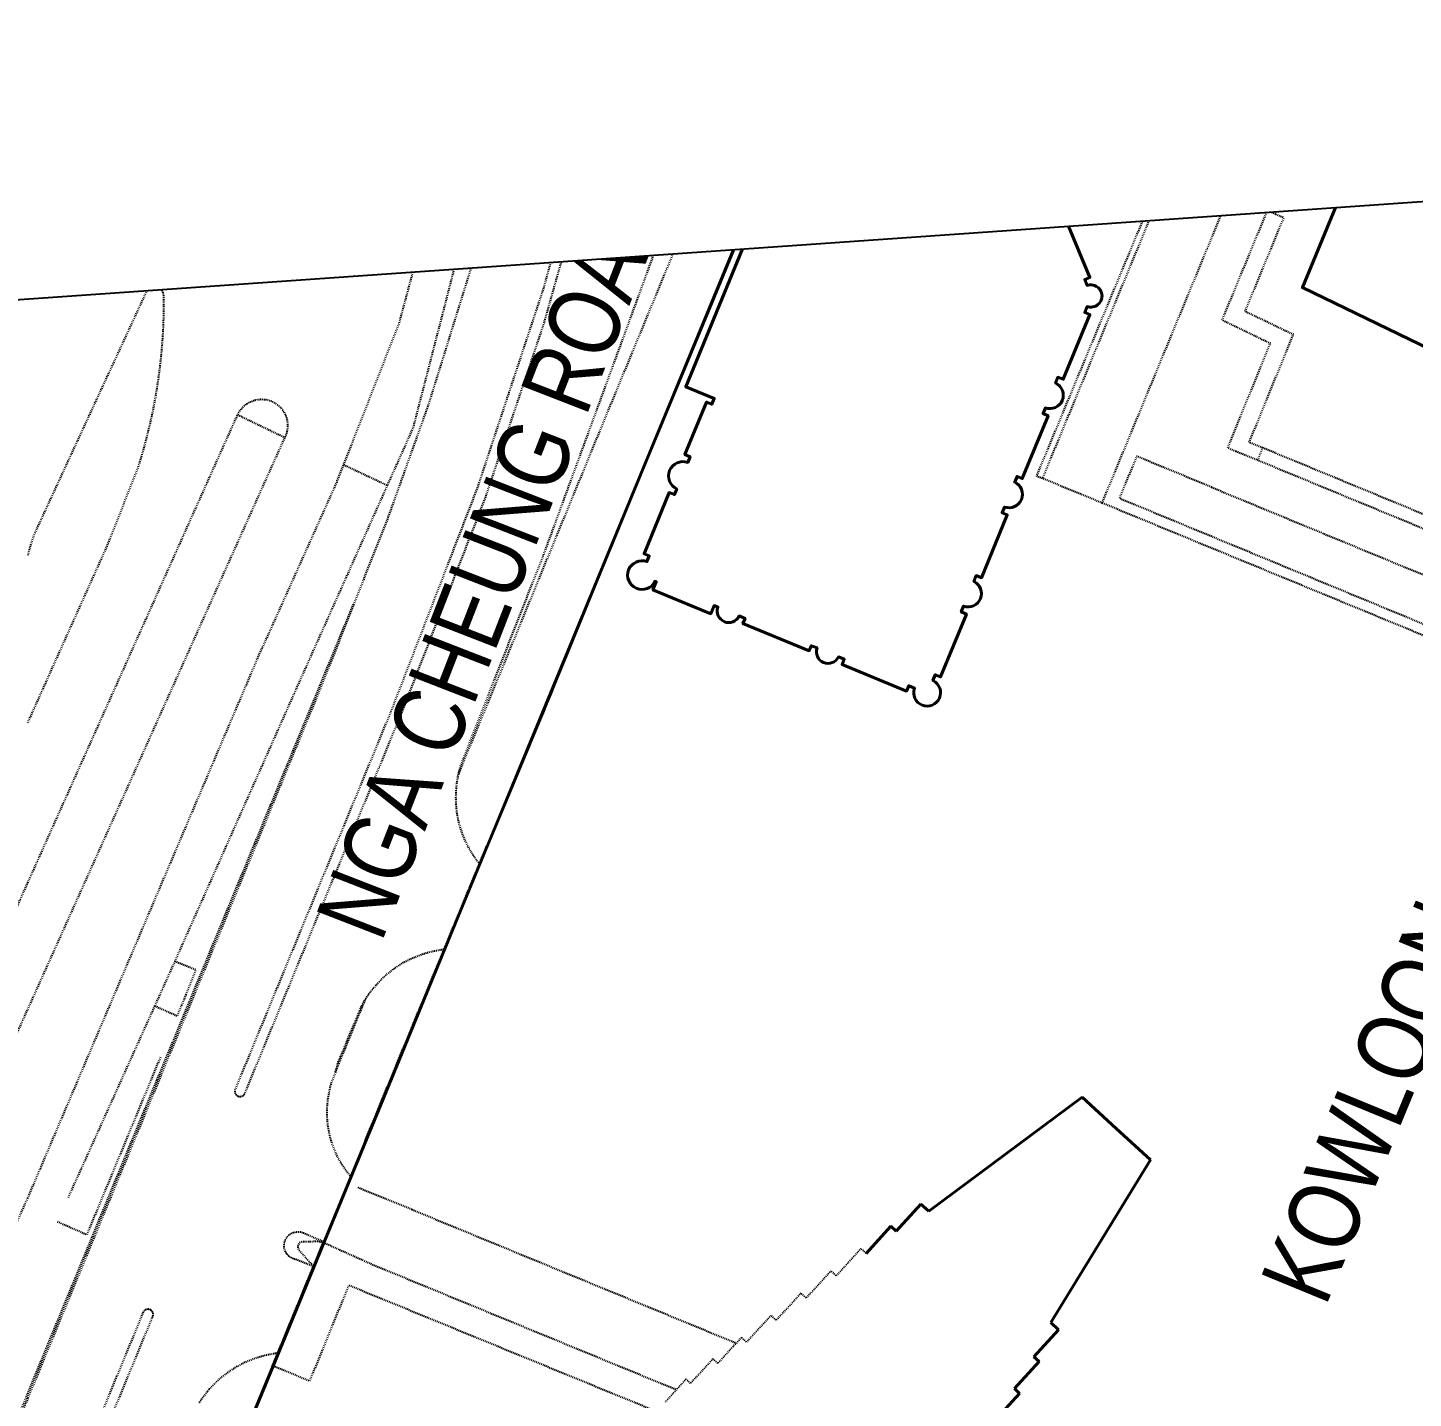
# Model space of a CAD drawing. Header units: millimetres. Extents: x 50357 to 985146, y 723188 to 1803594.
# Drawn here: x 834500 to 834655, y 818315.6 to 818468.9 of the extents above; entities that cross this region are included whole.
import ezdxf
from ezdxf.xclip import XClip

# ---------------------------------------------------------------- set-up
doc = ezdxf.new("R2010")
doc.units = ezdxf.units.MM
doc.header["$LTSCALE"] = 3
doc.header["$MEASUREMENT"] = 0
doc.linetypes.add('x-baseplan$0$DGN Style 2', pattern=[1.94727e-06, 0, -1.94727e-06])
doc.layers.get('Defpoints').update_dxf_attribs({"color": 32})
doc.layers.add('00_Xref', color=7, linetype='Continuous')
doc.layers.add('x-baseplan$0$AR-SITE-TXT_AR_BS_', color=1, linetype='Continuous')
doc.layers.add('x-baseplan$0$AR-ROAD_AR_BS_MI_', color=7, linetype='Continuous', true_color=0x6d6d6d)
doc.styles.add('x-baseplan$0$Style-Arial', font='arial.ttf')

# ---------------------------------------------------------------- blocks, each defined once
blk = doc.blocks.new('x-baseplan')
at = {"layer": 'x-baseplan$0$AR-ROAD_AR_BS_MI_', "linetype": 'x-baseplan$0$DGN Style 2'}
for p, q in [((834483.05, 818335.46), (834500.01, 818373.28)), ((834500.01, 818359.2), (834488.23, 818333.01)), ((834593.19, 818332.36), (834590.42, 818329.33)), ((834593.19, 818332.36), (834590.42, 818329.33)), ((834593.78, 818331.83), (834593.19, 818332.36)), ((834593.78, 818331.83), (834593.19, 818332.36)), ((834589.83, 818329.87), (834587.06, 818326.84)), ((834589.83, 818329.87), (834587.06, 818326.84)), ((834590.42, 818329.33), (834589.83, 818329.87)), ((834590.42, 818329.33), (834589.83, 818329.87)), ((834586.47, 818327.38), (834583.71, 818324.35)), ((834586.47, 818327.38), (834583.71, 818324.35)), ((834587.06, 818326.84), (834586.47, 818327.38)), ((834587.06, 818326.84), (834586.47, 818327.38)), ((834583.12, 818324.89), (834580.39, 818321.9)), ((834583.12, 818324.89), (834580.39, 818321.9)), ((834583.71, 818324.35), (834583.12, 818324.89)), ((834583.71, 818324.35), (834583.12, 818324.89)), ((834579.82, 818322.43), (834577.17, 818319.53)), ((834579.82, 818322.43), (834577.17, 818319.53)), ((834580.39, 818321.9), (834579.82, 818322.43)), ((834580.39, 818321.9), (834579.82, 818322.43)), ((834576.63, 818320.03), (834574.12, 818317.29)), ((834576.63, 818320.03), (834574.12, 818317.29)), ((834577.17, 818319.53), (834576.63, 818320.03)), ((834577.17, 818319.53), (834576.63, 818320.03)), ((834573.61, 818317.75), (834571.29, 818315.2)), ((834573.61, 818317.75), (834571.29, 818315.2)), ((834574.12, 818317.29), (834573.61, 818317.75)), ((834574.12, 818317.29), (834573.61, 818317.75))]:
    blk.add_line(p, q, dxfattribs=at)
at = {"layer": 'x-baseplan$0$AR-ROAD_AR_BS_MI_', "lineweight": 40}
for p, q in [((834617.91, 818349.29), (834600.76, 818336.56)), ((834621.73, 818345.8), (834617.91, 818349.29)), ((834621.73, 818345.8), (834625.55, 818342.31)), ((834625.55, 818342.31), (834614.42, 818324.08)), ((834599.9, 818337.35), (834597.13, 818334.32)), ((834600.76, 818336.56), (834599.9, 818337.35)), ((834596.54, 818334.86), (834593.78, 818331.83)), ((834597.13, 818334.32), (834596.54, 818334.86)), ((834615.29, 818323.29), (834612.52, 818320.26)), ((834614.42, 818324.08), (834615.29, 818323.29)), ((834612.52, 818320.26), (834613.11, 818319.73)), ((834613.11, 818319.73), (834610.34, 818316.7)), ((834610.93, 818316.16), (834608.16, 818313.13)), ((834610.34, 818316.7), (834610.93, 818316.16))]:
    blk.add_line(p, q, dxfattribs=at)
at = {"layer": 'x-baseplan$0$AR-ROAD_AR_BS_MI_', "linetype": 'ByBlock', "lineweight": -2}
for p, q in [((834617.91, 818349.29), (834600.76, 818336.56)), ((834625.55, 818342.31), (834617.91, 818349.29)), ((834625.55, 818342.31), (834614.42, 818324.08)), ((834599.9, 818337.35), (834597.13, 818334.32)), ((834600.76, 818336.56), (834599.9, 818337.35)), ((834596.54, 818334.86), (834593.78, 818331.83)), ((834597.13, 818334.32), (834596.54, 818334.86)), ((834615.29, 818323.29), (834612.52, 818320.26)), ((834614.42, 818324.08), (834615.29, 818323.29)), ((834612.52, 818320.26), (834613.11, 818319.73)), ((834613.11, 818319.73), (834610.34, 818316.7)), ((834610.93, 818316.16), (834608.16, 818313.13)), ((834610.34, 818316.7), (834610.93, 818316.16))]:
    blk.add_line(p, q, dxfattribs=at)
at = {"layer": 'x-baseplan$0$AR-ROAD_AR_BS_MI_', "flags": 128}
blk.add_lwpolyline([(834893.71, 818612.71), (834867.74, 818621.9, 0.032201), (834862.79, 818623.31), (834792.59, 818638.37, -0.026433), (834750.03, 818649.89), (834706.27, 818664.26, 0.136056), (834687.06, 818665.15, 0.221469), (834667.71, 818650.13), (834658.53, 818632.29), (834658.53, 818632.29, -0.00001), (834658.53, 818632.29), (834658.53, 818632.29), (834654.66, 818624.77, 0.021002), (834642.54, 818598.55), (834506.84, 818269.48)], format="xyb", dxfattribs=at)
at = {"layer": 'x-baseplan$0$AR-ROAD_AR_BS_MI_', "linetype": 'x-baseplan$0$DGN Style 2', "flags": 128}
for points in [[(834652.48, 818512.84), (834613.47, 818418.51)], [(834620.16, 818415.75), (834659.14, 818510.09)], [(834556.79, 818492.78), (834551.25, 818472.19), (834541.52, 818435.88), (834534.52, 818418.03), (834526.22, 818399.56)], [(834516.47, 818364.48), (834530.51, 818396), (834543.13, 818424.19), (834552.38, 818459.99), (834553.18, 818459.78), (834553.69, 818461.7), (834553.2, 818461.82), (834560.98, 818491.05)], [(834561.39, 818488.63), (834557.75, 818471.62), (834552.41, 818451.15), (834544.78, 818426.69), (834540.28, 818414.12), (834536.43, 818404.39)], [(834559.39, 818441.67), (834565.48, 818463.23), (834570.5, 818484.98)], [(834568.34, 818481.79), (834564.99, 818466.4), (834557.68, 818439.79), (834553.82, 818428.15)], [(834583.3, 818479.84), (834576.17, 818460.45), (834566.68, 818434.52), (834557.62, 818409.83), (834548.85, 818387.56), (834548.77, 818387.37), (834548.69, 818387.18), (834548.62, 818386.99), (834548.55, 818386.8), (834548.48, 818386.61), (834548.41, 818386.41), (834548.35, 818386.22), (834548.3, 818386.02), (834548.24, 818385.83), (834548.19, 818385.63), (834548.15, 818385.43)], [(834588.74, 818468.08), (834588.6, 818468.09), (834588.44, 818468.09), (834588.28, 818468.1), (834588.13, 818468.1), (834587.97, 818468.09), (834587.81, 818468.09), (834587.66, 818468.08), (834587.5, 818468.07), (834587.35, 818468.05), (834587.19, 818468.04), (834587.04, 818468.02), (834586.88, 818467.99), (834586.73, 818467.97), (834586.57, 818467.94), (834586.42, 818467.91), (834586.27, 818467.88), (834586.12, 818467.84), (834585.97, 818467.8), (834585.81, 818467.76), (834585.66, 818467.72), (834585.52, 818467.67), (834585.37, 818467.63), (834585.22, 818467.57), (834585.07, 818467.52), (834584.93, 818467.46), (834584.78, 818467.4), (834584.64, 818467.34), (834584.5, 818467.28), (834584.36, 818467.21), (834584.22, 818467.14), (834584.08, 818467.07), (834583.94, 818467), (834583.8, 818466.92), (834583.67, 818466.84), (834583.53, 818466.76), (834583.4, 818466.68), (834583.27, 818466.59), (834583.14, 818466.51), (834583.01, 818466.42), (834582.89, 818466.33), (834582.76, 818466.23), (834582.64, 818466.13), (834582.52, 818466.04), (834582.4, 818465.93), (834582.28, 818465.83), (834582.17, 818465.73), (834582.05, 818465.62), (834581.94, 818465.51), (834581.83, 818465.4), (834581.72, 818465.29), (834581.62, 818465.17), (834581.51, 818465.06), (834581.41, 818464.94), (834581.31, 818464.82), (834581.21, 818464.7), (834581.12, 818464.57), (834581.02, 818464.45), (834580.93, 818464.32), (834580.84, 818464.19), (834580.76, 818464.06), (834580.67, 818463.93), (834580.59, 818463.8), (834580.51, 818463.67), (834580.43, 818463.53), (834580.36, 818463.39), (834580.28, 818463.26), (834580.21, 818463.12), (834580.14, 818462.98), (834580.03, 818462.73), (834574.29, 818448.83), (834570.31, 818439.18), (834563.94, 818423.77), (834553.82, 818399.17), (834548.15, 818385.43)], [(834613.47, 818418.51), (834612.84, 818418.77), (834626.11, 818450.71), (834618.3, 818453.9)], [(834635.12, 818421.53), (834634.2, 818421.91), (834638.97, 818433.6), (834633.58, 818436.2), (834638.65, 818448.47)], [(834638.09, 818421.93), (834636.61, 818422.54), (834641.54, 818434.59), (834640.63, 818435.02), (834639.73, 818435.46), (834636.15, 818437.18), (834640.47, 818447.64), (834639.56, 818448.05)], [(834639.56, 818448.05), (834638.65, 818448.47)], [(834553.82, 818428.15), (834550.27, 818417.43), (834540.62, 818392.47), (834523.21, 818350.21), (834523.2, 818350.2), (834523.2, 818350.19), (834523.19, 818350.18), (834523.19, 818350.17), (834523.19, 818350.16), (834523.18, 818350.13), (834523.18, 818350.12), (834523.17, 818350.11), (834523.17, 818350.1), (834523.17, 818350.09), (834523.17, 818350.08), (834523.16, 818350.07), (834523.16, 818350.06), (834523.16, 818350.05), (834523.16, 818350.04), (834523.16, 818350.03), (834523.16, 818350.02), (834523.16, 818350.01), (834523.16, 818350), (834523.15, 818349.99), (834523.15, 818349.94), (834523.16, 818349.93), (834523.16, 818349.92), (834523.16, 818349.91), (834523.16, 818349.9), (834523.16, 818349.89), (834523.16, 818349.88), (834523.16, 818349.87), (834523.17, 818349.85), (834523.17, 818349.84), (834523.17, 818349.83), (834523.18, 818349.81), (834523.18, 818349.8), (834523.18, 818349.79), (834523.19, 818349.78), (834523.19, 818349.77), (834523.19, 818349.76), (834523.2, 818349.75), (834523.2, 818349.74), (834523.2, 818349.73), (834523.21, 818349.72), (834523.21, 818349.71), (834523.22, 818349.7), (834523.22, 818349.69), (834523.24, 818349.66), (834523.24, 818349.66), (834523.25, 818349.65), (834523.25, 818349.64), (834523.26, 818349.63), (834523.27, 818349.61), (834523.28, 818349.6), (834523.28, 818349.6), (834523.29, 818349.59), (834523.3, 818349.57), (834523.31, 818349.57), (834523.32, 818349.56), (834523.33, 818349.55), (834523.33, 818349.54), (834523.34, 818349.54), (834523.35, 818349.53), (834523.36, 818349.52), (834523.36, 818349.52), (834523.38, 818349.5), (834523.39, 818349.5), (834523.4, 818349.49), (834523.4, 818349.48), (834523.41, 818349.48), (834523.42, 818349.47), (834523.43, 818349.47), (834523.44, 818349.46), (834523.45, 818349.46), (834523.46, 818349.45), (834523.47, 818349.44), (834523.48, 818349.44), (834523.48, 818349.44), (834523.49, 818349.43), (834523.5, 818349.43), (834523.52, 818349.42), (834523.53, 818349.41), (834523.54, 818349.41), (834523.55, 818349.41), (834523.56, 818349.4), (834523.59, 818349.39), (834523.6, 818349.39), (834523.61, 818349.39), (834523.63, 818349.39), (834523.64, 818349.38), (834523.65, 818349.38), (834523.66, 818349.38), (834523.67, 818349.38), (834523.68, 818349.38), (834523.69, 818349.38), (834523.7, 818349.38), (834523.71, 818349.37), (834523.72, 818349.37), (834523.73, 818349.37), (834523.75, 818349.37), (834523.76, 818349.37), (834523.78, 818349.37), (834523.79, 818349.38), (834523.8, 818349.38), (834523.81, 818349.38), (834523.82, 818349.38), (834523.83, 818349.38), (834523.84, 818349.38), (834523.86, 818349.38), (834523.87, 818349.39), (834523.88, 818349.39), (834523.89, 818349.39), (834523.9, 818349.39), (834523.91, 818349.4), (834523.93, 818349.4), (834523.94, 818349.41), (834523.96, 818349.41), (834523.97, 818349.42), (834523.98, 818349.42), (834523.99, 818349.42), (834524, 818349.43), (834524, 818349.43), (834524.01, 818349.44), (834524.02, 818349.44), (834524.04, 818349.45), (834524.05, 818349.46), (834524.06, 818349.46), (834524.07, 818349.47), (834524.08, 818349.47), (834524.09, 818349.48), (834524.09, 818349.49), (834524.1, 818349.49), (834524.11, 818349.5), (834524.12, 818349.5), (834524.13, 818349.52), (834524.14, 818349.52), (834524.15, 818349.53), (834524.16, 818349.54), (834524.16, 818349.55), (834524.17, 818349.55), (834524.18, 818349.56), (834524.19, 818349.57), (834524.2, 818349.58), (834524.21, 818349.59), (834524.21, 818349.6), (834524.22, 818349.61), (834524.23, 818349.62), (834524.23, 818349.62), (834524.24, 818349.63), (834524.24, 818349.64), (834524.25, 818349.65), (834524.25, 818349.66), (834524.26, 818349.67), (834524.27, 818349.69), (834524.28, 818349.69), (834524.28, 818349.7), (834524.28, 818349.71), (834524.29, 818349.73), (834541.71, 818391.99), (834551.17, 818416.29), (834557.72, 818435.76), (834559.39, 818441.68)], [(834500, 818391.16), (834508.99, 818411.17), (834512.38, 818419.8), (834512.4, 818419.87), (834512.69, 818420.81), (834512.99, 818421.82), (834513.26, 818422.84), (834513.52, 818423.87), (834513.76, 818424.9), (834513.99, 818425.93), (834514.07, 818426.36), (834514.19, 818426.97), (834514.38, 818428.01), (834514.54, 818429.05), (834514.69, 818430.1), (834514.83, 818431.15), (834514.94, 818432.2), (834515.03, 818433.25), (834515.11, 818434.3), (834515.17, 818435.36), (834515.21, 818436.42), (834515.23, 818437.47), (834515.23, 818438.88), (834515.23, 818438.9), (834515.23, 818438.92), (834515.23, 818438.94), (834515.23, 818438.96), (834515.22, 818438.98), (834515.22, 818438.99), (834515.22, 818439.01), (834515.22, 818439.03), (834515.21, 818439.07), (834515.21, 818439.08), (834515.2, 818439.12), (834515.18, 818439.19), (834515.17, 818439.21), (834515.17, 818439.23), (834515.15, 818439.26), (834515.15, 818439.28), (834515.14, 818439.3), (834515.13, 818439.31), (834515.11, 818439.35), (834515.11, 818439.36), (834515.1, 818439.38), (834515.08, 818439.41), (834515.07, 818439.43), (834515.05, 818439.46), (834515.04, 818439.47), (834515.03, 818439.49), (834515.02, 818439.5), (834515.01, 818439.52), (834514.98, 818439.55), (834514.97, 818439.56), (834514.96, 818439.57), (834514.94, 818439.59), (834514.93, 818439.6), (834514.92, 818439.62), (834514.91, 818439.63), (834514.89, 818439.64), (834514.82, 818439.7), (834514.78, 818439.73), (834514.76, 818439.74), (834514.75, 818439.76), (834514.73, 818439.77), (834514.72, 818439.77), (834514.7, 818439.78), (834514.68, 818439.79), (834514.67, 818439.8), (834514.65, 818439.81), (834514.63, 818439.82), (834514.62, 818439.83), (834514.6, 818439.83), (834514.58, 818439.84), (834514.57, 818439.85), (834514.55, 818439.86), (834514.53, 818439.86), (834514.51, 818439.87), (834514.5, 818439.87), (834514.48, 818439.88), (834514.46, 818439.89), (834514.44, 818439.89), (834514.43, 818439.9), (834514.41, 818439.9), (834514.39, 818439.9), (834514.37, 818439.91), (834514.35, 818439.91), (834514.33, 818439.91), (834514.32, 818439.92), (834514.28, 818439.92), (834514.26, 818439.92), (834514.24, 818439.92), (834514.22, 818439.93), (834514.21, 818439.93), (834514.13, 818439.93), (834514.11, 818439.93), (834514.09, 818439.92), (834514.08, 818439.92), (834514.06, 818439.92), (834514.04, 818439.92), (834514.02, 818439.92), (834514, 818439.91), (834513.97, 818439.91), (834513.91, 818439.9), (834513.86, 818439.88), (834513.84, 818439.87), (834513.82, 818439.87), (834513.8, 818439.86), (834513.79, 818439.86), (834513.74, 818439.84), (834513.72, 818439.83), (834513.69, 818439.81), (834513.65, 818439.79), (834513.64, 818439.78), (834513.62, 818439.78), (834513.61, 818439.77), (834513.59, 818439.76), (834513.57, 818439.75), (834513.56, 818439.73), (834513.54, 818439.72), (834513.53, 818439.71), (834513.51, 818439.7), (834513.5, 818439.69), (834513.46, 818439.65), (834513.44, 818439.64), (834513.43, 818439.63), (834513.42, 818439.62), (834513.4, 818439.6), (834513.39, 818439.59), (834513.38, 818439.58), (834513.37, 818439.56), (834513.34, 818439.53), (834513.33, 818439.52), (834513.32, 818439.5), (834513.31, 818439.49), (834513.29, 818439.46), (834500.67, 818412.15), (834500.48, 818411.57), (834500.3, 818411), (834500, 818409.94)], [(834632.4, 818417.52), (834667.42, 818403.05), (834680.7, 818435.14), (834679.83, 818435.5)], [(834500.01, 818373.28), (834523.48, 818425.63), (834523.5, 818425.66), (834523.54, 818425.75), (834523.56, 818425.79), (834523.59, 818425.84), (834523.61, 818425.88), (834523.64, 818425.93), (834523.67, 818425.97), (834523.69, 818426.01), (834523.72, 818426.06), (834523.78, 818426.14), (834523.81, 818426.18), (834523.87, 818426.26), (834523.9, 818426.3), (834523.94, 818426.34), (834523.97, 818426.38), (834524, 818426.42), (834524.04, 818426.45), (834524.07, 818426.49), (834524.11, 818426.53), (834524.15, 818426.56), (834524.18, 818426.6), (834524.26, 818426.66), (834524.3, 818426.7), (834524.34, 818426.73), (834524.38, 818426.76), (834524.42, 818426.79), (834524.46, 818426.82), (834524.5, 818426.85), (834524.54, 818426.88), (834524.59, 818426.9), (834524.63, 818426.93), (834524.67, 818426.96), (834524.72, 818426.98), (834524.76, 818427.01), (834524.81, 818427.03), (834524.85, 818427.05), (834524.9, 818427.08), (834524.99, 818427.12), (834525.04, 818427.14), (834525.09, 818427.16), (834525.13, 818427.18), (834525.18, 818427.19), (834525.23, 818427.21), (834525.28, 818427.22), (834525.33, 818427.24), (834525.38, 818427.25), (834525.43, 818427.27), (834525.47, 818427.28), (834525.52, 818427.29), (834525.57, 818427.3), (834525.67, 818427.32), (834525.72, 818427.33), (834525.77, 818427.33), (834525.83, 818427.34), (834525.88, 818427.34), (834525.98, 818427.35), (834526.08, 818427.36), (834526.13, 818427.36), (834526.18, 818427.36), (834526.23, 818427.36), (834526.28, 818427.35), (834526.33, 818427.35), (834526.38, 818427.35), (834526.43, 818427.34), (834526.49, 818427.34), (834526.54, 818427.33), (834526.59, 818427.32), (834526.64, 818427.32), (834526.69, 818427.31), (834526.74, 818427.3), (834526.84, 818427.28), (834526.93, 818427.25), (834526.98, 818427.24), (834527.03, 818427.22), (834527.08, 818427.2), (834527.18, 818427.17), (834527.27, 818427.13), (834527.32, 818427.11), (834527.36, 818427.09), (834527.41, 818427.07), (834527.46, 818427.05), (834527.5, 818427.02), (834527.55, 818427), (834527.63, 818426.95), (834527.68, 818426.92), (834527.72, 818426.9), (834527.76, 818426.87), (834527.85, 818426.81), (834527.89, 818426.78), (834527.93, 818426.75), (834527.97, 818426.72), (834528.01, 818426.69), (834528.05, 818426.65), (834528.09, 818426.62), (834528.12, 818426.59), (834528.2, 818426.52), (834528.23, 818426.48), (834528.3, 818426.41), (834528.34, 818426.37), (834528.4, 818426.29), (834528.44, 818426.25), (834528.47, 818426.21), (834528.5, 818426.17), (834528.53, 818426.13), (834528.56, 818426.09), (834528.58, 818426.04), (834528.61, 818426), (834528.64, 818425.96), (834528.66, 818425.92), (834528.69, 818425.87), (834528.74, 818425.78), (834528.76, 818425.74), (834528.81, 818425.64), (834528.85, 818425.55), (834528.86, 818425.5), (834528.88, 818425.46), (834528.9, 818425.41), (834528.92, 818425.36), (834528.93, 818425.31), (834528.95, 818425.26), (834528.96, 818425.21), (834528.97, 818425.16), (834528.99, 818425.12), (834529, 818425.07), (834529.02, 818424.97), (834529.03, 818424.87), (834529.04, 818424.81), (834529.05, 818424.76), (834529.05, 818424.71), (834529.06, 818424.66), (834529.06, 818424.56), (834529.06, 818424.46), (834529.06, 818424.41), (834529.06, 818424.36), (834529.06, 818424.31), (834529.06, 818424.21), (834529.05, 818424.15), (834529.05, 818424.1), (834529.04, 818424.05), (834529.03, 818424), (834529.02, 818423.95), (834529.02, 818423.9), (834529.01, 818423.85), (834529, 818423.8), (834528.98, 818423.75), (834528.97, 818423.7), (834528.94, 818423.61), (834528.93, 818423.56), (834528.9, 818423.46), (834528.86, 818423.37), (834528.84, 818423.32), (834528.82, 818423.27), (834528.8, 818423.23), (834528.78, 818423.18), (834528.74, 818423.1), (834500.01, 818359.2)], [(834523.48, 818425.63), (834523.48, 818425.63), (834528.74, 818423.1), (834528.76, 818423.09)], [(834632.4, 818417.52), (834624.02, 818420.98), (834622.08, 818416.31), (834665.48, 818398.35), (834665.03, 818397.25)], [(834638.09, 818421.93), (834637.52, 818420.54), (834635.12, 818421.53)], [(834674.76, 818420.86), (834673.46, 818421.39), (834670.61, 818414.48), (834669.62, 818414.8), (834667.61, 818409.73), (834638.09, 818421.93)], [(834535.33, 818420.04), (834540.24, 818417.73), (834540.25, 818417.72)], [(834666.17, 818410.32), (834665.6, 818408.94), (834637.52, 818420.54)], [(834620.16, 818415.75), (834613.47, 818418.51)], [(834665.03, 818397.25), (834620.16, 818415.75)], [(834500, 818316.13), (834509.26, 818338.61), (834519.37, 818363.06), (834529.7, 818388.07), (834536.43, 818404.39)], [(834536.43, 818404.39), (834532.98, 818395.66), (834516.46, 818355.54), (834515.96, 818354.33), (834504.34, 818326.15), (834500, 818315.62)], [(834500.01, 818316.15), (834509.27, 818338.62), (834519.38, 818363.07), (834529.71, 818388.09), (834536.44, 818404.4)], [(834500, 818337.99), (834526.22, 818399.56)], [(834548.15, 818385.43), (834548.15, 818385.43), (834548.1, 818385.23), (834548.06, 818385.03), (834548.03, 818384.83), (834547.99, 818384.63), (834547.96, 818384.42), (834547.94, 818384.22), (834547.91, 818384.02), (834547.9, 818383.81), (834547.88, 818383.61), (834547.87, 818383.41), (834547.86, 818383.2), (834547.86, 818383), (834547.85, 818382.79), (834547.86, 818382.59), (834547.86, 818382.38), (834547.87, 818382.18), (834547.89, 818381.98), (834547.9, 818381.77), (834547.92, 818381.57), (834547.95, 818381.37), (834547.97, 818381.16), (834548, 818380.96), (834548.04, 818380.76), (834548.08, 818380.56), (834548.12, 818380.36), (834548.16, 818380.16), (834548.21, 818379.96), (834548.26, 818379.76), (834548.32, 818379.57), (834548.38, 818379.37), (834548.44, 818379.18), (834548.51, 818378.98), (834548.57, 818378.79), (834548.65, 818378.6), (834548.72, 818378.41), (834548.8, 818378.22), (834548.88, 818378.03), (834548.97, 818377.85), (834549.06, 818377.66), (834549.15, 818377.48), (834549.24, 818377.3), (834549.34, 818377.12), (834549.44, 818376.94), (834549.55, 818376.77), (834549.66, 818376.59), (834549.77, 818376.42), (834549.88, 818376.25), (834550, 818376.08), (834550.11, 818375.92), (834550.24, 818375.75), (834550.36, 818375.59), (834550.51, 818375.41)], [(834546.72, 818366.22), (834551.37, 818377.49), (834551.38, 818377.49)], [(834537.74, 818344.43), (834546.72, 818366.22), (834546.73, 818366.21)], [(834546.55, 818365.8), (834546.34, 818365.78), (834546.14, 818365.75), (834545.93, 818365.71), (834545.72, 818365.68), (834545.52, 818365.63), (834545.31, 818365.59), (834545.11, 818365.54), (834544.9, 818365.49), (834544.7, 818365.44), (834544.5, 818365.38), (834544.3, 818365.32), (834544.1, 818365.25), (834543.9, 818365.18), (834543.7, 818365.11), (834543.51, 818365.03), (834543.31, 818364.95), (834543.12, 818364.87), (834542.93, 818364.79), (834542.74, 818364.7), (834542.55, 818364.6), (834542.36, 818364.51), (834542.18, 818364.41), (834541.99, 818364.31), (834541.81, 818364.2), (834541.63, 818364.09), (834541.46, 818363.98), (834541.28, 818363.87), (834541.11, 818363.75), (834540.93, 818363.63), (834540.76, 818363.5), (834540.6, 818363.38), (834540.43, 818363.25), (834540.27, 818363.11), (834540.11, 818362.98), (834539.95, 818362.84), (834539.8, 818362.7), (834539.64, 818362.56), (834539.49, 818362.41), (834539.34, 818362.26), (834539.2, 818362.11), (834539.06, 818361.95), (834538.92, 818361.8), (834538.78, 818361.64), (834538.64, 818361.48), (834538.51, 818361.31), (834538.38, 818361.15), (834538.26, 818360.98), (834538.13, 818360.81), (834538.01, 818360.64), (834537.9, 818360.46), (834537.78, 818360.29), (834537.77, 818360.27)], [(834514.23, 818359.51), (834516.48, 818364.49)], [(834517.73, 818360.78), (834518.83, 818363.51), (834517.14, 818364.21), (834516.47, 818364.48)], [(834517.23, 818359.58), (834517.49, 818360.2), (834517.73, 818360.78)], [(834534.41, 818352.1), (834537.77, 818360.27)], [(834537.77, 818360.27), (834537.67, 818360.11), (834537.57, 818359.93), (834537.46, 818359.75), (834537.36, 818359.56), (834537.19, 818359.23), (834535.11, 818354.2), (834535.05, 818354.08), (834534.99, 818353.96), (834534.94, 818353.83), (834534.88, 818353.71), (834534.86, 818353.64), (834534.83, 818353.58), (834534.78, 818353.45), (834534.73, 818353.32), (834534.69, 818353.19), (834534.65, 818353.06), (834534.61, 818352.93), (834534.57, 818352.8), (834534.53, 818352.67), (834534.5, 818352.54), (834534.47, 818352.4), (834534.44, 818352.27), (834534.41, 818352.13), (834534.41, 818352.1)], [(834534.42, 818352.12), (834537.78, 818360.28)], [(834504.55, 818338.08), (834514.23, 818359.51)], [(834514.23, 818359.51), (834516.74, 818358.38), (834517.23, 818359.58)], [(834514.84, 818353.79), (834506.6, 818333.91), (834503.33, 818335.35)], [(834534.41, 818352.1), (834534.28, 818351.79), (834534.21, 818351.61), (834534.14, 818351.43), (834534.07, 818351.25), (834534.01, 818351.07), (834533.95, 818350.89), (834533.9, 818350.7), (834533.84, 818350.52), (834533.79, 818350.33), (834533.75, 818350.15), (834533.7, 818349.96), (834533.66, 818349.77), (834533.63, 818349.59), (834533.6, 818349.4), (834533.57, 818349.21), (834533.54, 818349.02), (834533.52, 818348.83), (834533.5, 818348.64), (834533.48, 818348.45), (834533.47, 818348.26), (834533.46, 818348.06), (834533.45, 818347.87), (834533.45, 818347.68), (834533.45, 818347.49), (834533.45, 818347.3), (834533.46, 818347.11), (834533.47, 818346.92), (834533.48, 818346.73), (834533.5, 818346.53), (834533.52, 818346.34), (834533.54, 818346.15), (834533.57, 818345.96), (834533.6, 818345.78), (834533.63, 818345.59), (834533.67, 818345.4), (834533.71, 818345.21), (834533.75, 818345.02), (834533.8, 818344.84), (834533.85, 818344.65), (834533.9, 818344.47), (834533.96, 818344.29), (834534.02, 818344.1), (834534.08, 818343.92), (834534.14, 818343.74), (834534.21, 818343.57), (834534.29, 818343.39), (834534.36, 818343.21), (834534.44, 818343.04), (834534.52, 818342.86), (834534.6, 818342.69), (834534.69, 818342.52), (834534.78, 818342.35), (834534.87, 818342.18), (834534.97, 818342.02), (834535.07, 818341.85), (834535.17, 818341.69), (834535.27, 818341.53), (834535.38, 818341.37), (834535.49, 818341.22), (834535.6, 818341.06), (834535.72, 818340.91), (834535.84, 818340.76), (834535.96, 818340.61), (834536.1, 818340.44)], [(834542.96, 818336.74), (834537.16, 818339.09), (834537.07, 818339.13), (834536.98, 818339.17), (834536.89, 818339.21)], [(834487.88, 818311.85), (834488.46, 818312.36), (834500, 818337.99)], [(834542.96, 818336.74), (834579.24, 818321.8)], [(834531.94, 818330.35), (834529.86, 818331.18), (834529.83, 818331.19), (834529.81, 818331.2), (834529.78, 818331.2), (834529.75, 818331.21), (834529.73, 818331.22), (834529.7, 818331.23), (834529.68, 818331.24), (834529.65, 818331.25), (834529.63, 818331.26), (834529.6, 818331.27), (834529.58, 818331.28), (834529.55, 818331.29), (834529.5, 818331.32), (834529.46, 818331.34), (834529.43, 818331.36), (834529.41, 818331.37), (834529.39, 818331.38), (834529.36, 818331.4), (834529.34, 818331.41), (834529.32, 818331.43), (834529.3, 818331.45), (834529.28, 818331.46), (834529.25, 818331.48), (834529.23, 818331.5), (834529.21, 818331.51), (834529.19, 818331.53), (834529.17, 818331.55), (834529.15, 818331.57), (834529.13, 818331.59), (834529.11, 818331.61), (834529.09, 818331.63), (834529.08, 818331.65), (834529.06, 818331.67), (834529.04, 818331.69), (834529.02, 818331.71), (834528.99, 818331.75), (834528.96, 818331.79), (834528.94, 818331.82), (834528.93, 818331.84), (834528.91, 818331.86), (834528.9, 818331.88), (834528.88, 818331.91), (834528.87, 818331.93), (834528.86, 818331.95), (834528.84, 818331.98), (834528.83, 818332), (834528.82, 818332.03), (834528.81, 818332.05), (834528.8, 818332.08), (834528.77, 818332.15), (834528.76, 818332.18), (834528.75, 818332.2), (834528.72, 818332.28), (834528.72, 818332.31), (834528.71, 818332.36), (834528.7, 818332.39), (834528.69, 818332.44), (834528.69, 818332.47), (834528.68, 818332.49), (834528.68, 818332.55), (834528.67, 818332.58), (834528.67, 818332.6), (834528.67, 818332.63), (834528.67, 818332.68), (834528.67, 818332.71), (834528.67, 818332.74), (834528.67, 818332.77), (834528.67, 818332.79), (834528.67, 818332.82), (834528.68, 818332.9), (834528.69, 818332.93), (834528.69, 818332.95), (834528.7, 818333.01), (834528.71, 818333.03), (834528.71, 818333.06), (834528.72, 818333.09), (834528.73, 818333.11), (834528.73, 818333.14), (834528.74, 818333.17), (834528.75, 818333.19), (834528.76, 818333.22), (834528.77, 818333.24), (834528.8, 818333.32), (834528.81, 818333.34), (834528.82, 818333.37), (834528.83, 818333.39), (834528.85, 818333.42), (834528.87, 818333.46), (834528.89, 818333.49), (834528.9, 818333.51), (834528.91, 818333.53), (834528.93, 818333.56), (834528.94, 818333.58), (834528.96, 818333.6), (834528.98, 818333.62), (834528.99, 818333.65), (834529.01, 818333.67), (834529.03, 818333.69), (834529.04, 818333.71), (834529.06, 818333.73), (834529.08, 818333.75), (834529.1, 818333.77), (834529.12, 818333.79), (834529.14, 818333.81), (834529.16, 818333.83), (834529.18, 818333.84), (834529.2, 818333.86), (834529.22, 818333.88), (834529.24, 818333.9), (834529.28, 818333.93), (834529.32, 818333.96), (834529.35, 818333.98), (834529.37, 818334), (834529.39, 818334.01), (834529.41, 818334.02), (834529.44, 818334.04), (834529.46, 818334.05), (834529.48, 818334.06), (834529.51, 818334.08), (834529.53, 818334.09), (834529.56, 818334.1), (834529.58, 818334.11), (834529.61, 818334.12), (834529.63, 818334.13), (834529.66, 818334.14), (834529.68, 818334.15), (834529.73, 818334.17), (834529.76, 818334.18), (834529.81, 818334.2), (834529.84, 818334.2), (834529.86, 818334.21), (834529.89, 818334.22), (834529.92, 818334.22), (834529.94, 818334.23), (834529.97, 818334.23), (834530, 818334.24), (834530.02, 818334.24), (834530.08, 818334.25), (834530.11, 818334.25), (834530.13, 818334.25), (834530.21, 818334.25), (834530.24, 818334.25), (834530.27, 818334.25), (834530.3, 818334.25), (834530.32, 818334.25), (834530.35, 818334.25), (834530.43, 818334.24), (834530.49, 818334.23), (834530.51, 818334.23), (834530.54, 818334.22), (834530.57, 818334.21), (834530.59, 818334.21), (834530.62, 818334.2), (834530.64, 818334.19), (834530.67, 818334.19), (834530.7, 818334.18), (834530.72, 818334.17), (834530.75, 818334.16), (834530.77, 818334.15), (834530.8, 818334.14), (834530.82, 818334.13), (834530.85, 818334.12), (834530.87, 818334.11), (834530.9, 818334.1), (834530.95, 818334.08), (834530.98, 818334.06), (834533.1, 818333.15)], [(834569.71, 818314.38), (834535.89, 818328.25), (834531.52, 818317.55), (834527.59, 818319.16), (834527.37, 818319.25), (834528.76, 818322.62), (834531.94, 818330.35), (834531.99, 818330.47), (834533.06, 818333.06)], [(834533.06, 818333.07), (834532.98, 818333.08), (834532.89, 818333.09), (834532.8, 818333.1), (834532.72, 818333.11), (834532.63, 818333.12), (834532.54, 818333.13), (834532.46, 818333.14), (834532.37, 818333.14), (834532.28, 818333.14), (834532.19, 818333.14), (834532.11, 818333.14), (834532.02, 818333.14), (834531.93, 818333.14), (834531.85, 818333.13), (834531.76, 818333.13), (834530.68, 818333.12), (834530.57, 818333.09), (834530.48, 818333.05), (834530.4, 818333), (834530.33, 818332.93), (834530.27, 818332.84), (834530.23, 818332.75), (834530.2, 818332.66), (834530.19, 818332.56), (834530.2, 818332.46), (834530.23, 818332.36), (834530.27, 818332.27), (834530.97, 818331.47), (834531.03, 818331.4), (834531.08, 818331.33), (834531.14, 818331.26), (834531.2, 818331.2), (834531.25, 818331.13), (834531.31, 818331.07), (834531.37, 818331), (834531.43, 818330.94), (834531.5, 818330.88), (834531.56, 818330.82), (834531.63, 818330.76), (834531.69, 818330.7), (834531.76, 818330.65), (834531.83, 818330.59), (834531.89, 818330.54), (834531.99, 818330.47)], [(834533.06, 818333.06), (834538.63, 818330.56), (834572.56, 818316.59)], [(834500, 818290.84), (834502.83, 818297.73), (834513.97, 818324.72), (834513.98, 818324.73), (834513.98, 818324.74), (834513.98, 818324.75), (834513.99, 818324.76), (834513.99, 818324.77), (834514, 818324.79), (834514, 818324.79), (834514.01, 818324.8), (834514.01, 818324.81), (834514.02, 818324.83), (834514.02, 818324.84), (834514.02, 818324.85), (834514.03, 818324.88), (834514.03, 818324.89), (834514.03, 818324.9), (834514.03, 818324.92), (834514.03, 818324.93), (834514.04, 818324.94), (834514.04, 818324.95), (834514.04, 818324.96), (834514.04, 818324.97), (834514.04, 818324.98), (834514.04, 818325), (834514.04, 818325.02), (834514.04, 818325.03), (834514.04, 818325.04), (834514.04, 818325.05), (834514.03, 818325.06), (834514.03, 818325.07), (834514.03, 818325.08), (834514.03, 818325.09), (834514.03, 818325.1), (834514.03, 818325.11), (834514.02, 818325.12), (834514.02, 818325.13), (834514.02, 818325.14), (834514.02, 818325.15), (834514.01, 818325.17), (834514.01, 818325.18), (834514, 818325.19), (834514, 818325.21), (834513.99, 818325.22), (834513.99, 818325.23), (834513.98, 818325.25), (834513.98, 818325.26), (834513.97, 818325.27), (834513.97, 818325.27), (834513.96, 818325.29), (834513.95, 818325.3), (834513.95, 818325.31), (834513.94, 818325.32), (834513.93, 818325.33), (834513.93, 818325.34), (834513.92, 818325.34), (834513.91, 818325.36), (834513.9, 818325.37), (834513.9, 818325.38), (834513.89, 818325.38), (834513.88, 818325.39), (834513.87, 818325.41), (834513.86, 818325.41), (834513.85, 818325.42), (834513.85, 818325.43), (834513.84, 818325.44), (834513.83, 818325.44), (834513.82, 818325.45), (834513.81, 818325.46), (834513.81, 818325.46), (834513.8, 818325.47), (834513.79, 818325.47), (834513.78, 818325.48), (834513.77, 818325.49), (834513.76, 818325.49), (834513.76, 818325.5), (834513.75, 818325.5), (834513.74, 818325.51), (834513.73, 818325.51), (834513.72, 818325.52), (834513.71, 818325.52), (834513.7, 818325.53), (834513.69, 818325.53), (834513.68, 818325.53), (834513.67, 818325.54), (834513.66, 818325.54), (834513.64, 818325.55), (834513.63, 818325.55), (834513.59, 818325.57), (834513.58, 818325.57), (834513.57, 818325.57), (834513.56, 818325.57), (834513.55, 818325.57), (834513.54, 818325.58), (834513.53, 818325.58), (834513.52, 818325.58), (834513.51, 818325.58), (834513.5, 818325.58), (834513.49, 818325.58), (834513.48, 818325.58), (834513.47, 818325.58), (834513.46, 818325.58), (834513.45, 818325.58), (834513.44, 818325.58), (834513.43, 818325.58), (834513.41, 818325.58), (834513.4, 818325.58), (834513.39, 818325.58), (834513.38, 818325.58), (834513.37, 818325.58), (834513.36, 818325.58), (834513.35, 818325.58), (834513.34, 818325.57), (834513.33, 818325.57), (834513.32, 818325.57), (834513.31, 818325.57), (834513.3, 818325.57), (834513.28, 818325.56), (834513.26, 818325.55), (834513.25, 818325.55), (834513.24, 818325.55), (834513.23, 818325.54), (834513.22, 818325.54), (834513.21, 818325.54), (834513.2, 818325.53), (834513.19, 818325.53), (834513.18, 818325.52), (834513.17, 818325.52), (834513.16, 818325.51), (834513.15, 818325.5), (834513.14, 818325.5), (834513.13, 818325.49), (834513.12, 818325.49), (834513.11, 818325.48), (834513.1, 818325.47), (834513.09, 818325.46), (834513.08, 818325.46), (834513.07, 818325.45), (834513.05, 818325.43), (834513.04, 818325.42), (834513.03, 818325.41), (834513.02, 818325.41), (834513.02, 818325.4), (834513.01, 818325.39), (834513, 818325.38), (834512.99, 818325.37), (834512.98, 818325.36), (834512.98, 818325.35), (834512.97, 818325.34), (834512.96, 818325.34), (834512.96, 818325.33), (834512.95, 818325.32), (834512.94, 818325.3), (834512.94, 818325.29), (834512.93, 818325.28), (834512.93, 818325.28), (834512.92, 818325.27), (834512.92, 818325.26), (834512.91, 818325.25), (834512.91, 818325.24), (834512.9, 818325.23), (834512.9, 818325.22), (834512.9, 818325.21), (834512.89, 818325.2), (834505.2, 818306.58), (834500, 818293.98)], [(834527.94, 818320.66), (834527.74, 818320.63), (834527.53, 818320.6), (834527.32, 818320.56), (834527.11, 818320.52), (834526.9, 818320.48), (834526.7, 818320.44), (834526.49, 818320.39), (834526.28, 818320.34), (834526.08, 818320.28), (834525.88, 818320.22), (834525.68, 818320.16), (834525.48, 818320.09), (834525.28, 818320.02), (834525.08, 818319.94), (834524.88, 818319.87), (834524.69, 818319.79), (834524.49, 818319.7), (834524.3, 818319.61), (834524.11, 818319.52), (834523.92, 818319.43), (834523.73, 818319.33), (834523.54, 818319.23), (834523.36, 818319.13), (834523.18, 818319.02), (834523, 818318.91), (834522.82, 818318.8), (834522.64, 818318.68), (834522.47, 818318.56), (834522.3, 818318.44), (834522.13, 818318.31), (834521.96, 818318.18), (834521.79, 818318.05), (834521.63, 818317.92), (834521.47, 818317.78), (834521.31, 818317.64), (834521.15, 818317.5), (834521, 818317.35), (834520.85, 818317.2), (834520.7, 818317.05), (834520.55, 818316.9), (834520.41, 818316.74), (834520.27, 818316.59), (834520.13, 818316.43), (834520, 818316.26), (834519.87, 818316.1), (834519.74, 818315.93), (834519.61, 818315.76), (834519.49, 818315.59), (834519.37, 818315.41), (834519.25, 818315.24), (834519.14, 818315.06), (834519.12, 818315.04)], [(834453.78, 818254.55), (834458.46, 818256.94), (834459.23, 818257.24), (834459.99, 818257.54), (834460.74, 818257.86), (834461.49, 818258.19), (834462.23, 818258.54), (834462.96, 818258.9), (834463.69, 818259.27), (834464.42, 818259.65), (834465.13, 818260.05), (834465.84, 818260.45), (834466.54, 818260.88), (834467.23, 818261.31), (834467.92, 818261.75), (834468.81, 818262.36), (834477.42, 818269.7), (834478.01, 818270.35), (834478.59, 818271.01), (834479.16, 818271.69), (834479.72, 818272.37), (834480.27, 818273.06), (834480.8, 818273.76), (834481.33, 818274.47), (834481.84, 818275.19), (834482.33, 818275.92), (834482.82, 818276.65), (834483.29, 818277.4), (834483.75, 818278.15), (834484.2, 818278.91), (834484.63, 818279.68), (834485.05, 818280.45), (834485.45, 818281.24), (834485.84, 818282.03), (834486.22, 818282.82), (834486.71, 818283.92), (834496.65, 818308.01), (834499.33, 818314.5), (834500.01, 818316.15)], [(834500, 818315.62), (834492.39, 818297.18), (834481.35, 818270.4), (834477.07, 818260.02)]]:
    blk.add_lwpolyline(points, dxfattribs=at)
at = {"layer": 'x-baseplan$0$AR-ROAD_AR_BS_MI_', "lineweight": 40, "flags": 128}
blk.add_lwpolyline([(834657.88, 818477.03), (834652.99, 818465.17), (834651.2, 818465.91), (834645.65, 818452.46), (834647.45, 818451.72), (834642.56, 818439.86), (834668.81, 818427.16)], dxfattribs=at)
blk.add_lwpolyline([(834620.13, 818439.1, -0.562349), (834618.48, 818437.73), (834618.48, 818437.73), (834618.48, 818437.73), (834618.22, 818437.08), (834618.79, 818436.84), (834615.8, 818429.59), (834615.22, 818429.82), (834614.96, 818429.17, -0.95119), (834613.81, 818426.4), (834613.55, 818425.76), (834614.12, 818425.52), (834611.23, 818418.49), (834610.65, 818418.73), (834610.38, 818418.08, -0.95119), (834609.24, 818415.31), (834608.97, 818414.66), (834609.55, 818414.42), (834606.65, 818407.4), (834606.08, 818407.64), (834605.81, 818406.99, -0.951194), (834604.67, 818404.22), (834604.4, 818403.57), (834604.98, 818403.33), (834602.08, 818396.3), (834601.5, 818396.54), (834601.23, 818395.89, -2.253125), (834599.18, 818395.04), (834598.53, 818395.31), (834598.29, 818394.73), (834591.08, 818397.7), (834591.32, 818398.28), (834590.67, 818398.55, -0.94388), (834588.27, 818399.54), (834587.62, 818399.8), (834587.38, 818399.23), (834579.99, 818402.28), (834580.23, 818402.85), (834579.58, 818403.12, -0.943864), (834577.18, 818404.11), (834576.76, 818404.28), (834576.39, 818403.38), (834569.92, 818406.05), (834570.29, 818406.95), (834570.15, 818407.01, -2.262649), (834569.24, 818409.2), (834569.51, 818409.84), (834568.93, 818410.08), (834571.75, 818416.92), (834572.33, 818416.69), (834572.59, 818417.33, -0.954174), (834573.81, 818420.29), (834574.08, 818420.94), (834573.5, 818421.18), (834575.92, 818427.05), (834576.5, 818426.81), (834576.77, 818427.46), (834573.6, 818428.76), (834589.58, 818467.52), (834597.42, 818464.29), (834596.2, 818461.33), (834600.2, 818459.68, -0.939411), (834602.41, 818458.77), (834611.29, 818455.11), (834611.29, 818455.11, -1.399777), (834612.9, 818453.5), (834612.9, 818453.5), (834613.17, 818452.86), (834613.75, 818453.1), (834618.79, 818440.98), (834618.21, 818440.74), (834618.48, 818440.09), (834618.48, 818440.09, -0.47009), (834620.13, 818439.1)], format="xyb", dxfattribs=at)
at = {"layer": 'x-baseplan$0$AR-ROAD_AR_BS_MI_'}
blk.add_open_spline([(834888.67, 818328.07), (834888.67, 818328.07), (834888.38, 818295.02), (834888.09, 818261.08), (834887.79, 818227.14), (834887.77, 818226.21), (834887.39, 818225.25), (834886.99, 818224.24), (834886.62, 818223.27), (834886.56, 818223.2), (834885.66, 818222.6), (834884.73, 818221.98), (834883.83, 818221.38), (834883.6, 818221.34), (834873.62, 818220.65), (834860.55, 818219.75), (834847.67, 818218.85), (834832.74, 818217.87), (834820.68, 818217.06), (834808.61, 818216.26), (834808.2, 818216.25), (834798.22, 818216.56), (834787.81, 818216.89), (834777.59, 818217.2), (834777.1, 818217.21), (834775.31, 818216.98), (834773.48, 818216.75), (834771.72, 818216.53), (834771.67, 818216.57), (834771.65, 818217.37), (834771.62, 818218.22), (834771.59, 818219.03), (834771.54, 818219.08), (834771.15, 818219.1), (834770.77, 818219.1), (834770.24, 818219.14), (834766.91, 818218.61), (834763.59, 818218.12), (834759.9, 818217.56), (834759.34, 818217.48), (834757.06, 818217.04), (834755.22, 818216.7), (834753.38, 818216.35), (834752.97, 818216.31), (834747.8, 818215.98), (834742.49, 818215.64), (834737.49, 818215.32), (834737.08, 818215.32), (834727.35, 818215.76), (834717.06, 818216.22), (834707.04, 818216.66), (834706.37, 818216.7), (834702.63, 818217.25), (834698.89, 818217.77), (834694.28, 818218.46), (834693.27, 818218.56), (834689.61, 818219.49), (834686.87, 818220.14), (834684.14, 818220.82), (834684.08, 818220.78), (834683.57, 818218.82), (834683.06, 818216.8), (834682.55, 818214.84), (834682.49, 818214.79), (834674.56, 818214.66), (834653.52, 818214.34), (834632.08, 818214.06), (834618.51, 818213.88), (834618.05, 818213.82), (834618.03, 818213.65), (834618, 818213.42), (834617.98, 818213.24), (834617.82, 818213.19), (834613.22, 818213.05), (834605.57, 818212.81), (834598.07, 818212.57), (834593.33, 818212.44), (834591.66, 818212.34), (834586.27, 818212.36), (834582.17, 818212.43), (834578.07, 818212.46), (834577.53, 818212.45), (834575.78, 818212.32), (834573.51, 818212.16), (834571.4, 818211.99), (834569.3, 818211.95), (834567.2, 818211.89), (834565.09, 818211.82), (834563.03, 818211.87), (834561.1, 818211.9), (834559.17, 818211.94), (834558.44, 818211.97), (834556.69, 818212.09), (834554.41, 818212.24), (834552.49, 818212.35), (834550.26, 818212.61), (834548.34, 818212.82), (834546.42, 818213.04), (834546.04, 818213.1), (834544.33, 818213.47), (834542.11, 818213.97), (834540.07, 818214.39), (834537.99, 818214.98), (834536.23, 818215.47), (834534.48, 818215.95), (834534.18, 818216.06), (834531.88, 818217.03), (834529.57, 818217.99), (834526.79, 818219.19), (834526.15, 818219.4), (834524.11, 818220.67), (834522.54, 818221.6), (834520.97, 818222.55), (834520.78, 818222.7), (834518.57, 818224.61), (834516.3, 818226.59), (834514.14, 818228.46), (834514.03, 818228.58), (834512.46, 818230.83), (834510.83, 818233.15), (834509.25, 818235.41), (834509.16, 818235.58), (834507.94, 818238.42), (834506.7, 818241.32), (834505.5, 818244.13), (834505.47, 818244.26), (834505.02, 818248.14), (834504.57, 818252.11), (834504.12, 818256), (834504.12, 818256.16), (834504.55, 818259), (834504.99, 818261.97), (834505.42, 818264.87), (834505.47, 818265.08), (834506.07, 818266.74), (834506.74, 818268.64), (834507.38, 818270.45), (834507.71, 818271.28), (834510.81, 818278.82), (834513.92, 818286.34), (834518.06, 818296.29), (834527.72, 818319.82), (834537.44, 818343.33), (834549.6, 818372.98), (834553.98, 818383.5), (834558.35, 818394.02), (834561.15, 818400.86), (834563.36, 818406.32), (834570.45, 818423.49), (834576.15, 818437.21), (834581.85, 818450.94), (834588.29, 818466.58), (834593.9, 818480.2), (834600.86, 818497.09), (834602.22, 818500.34), (834615.38, 818532.02), (834628.73, 818564.17), (834642.08, 818596.31), (834643.97, 818600.83), (834646.95, 818607.73), (834649.99, 818614.77), (834652.67, 818620.99), (834652.77, 818621.19), (834655.26, 818624.79), (834657.83, 818628.52), (834660.35, 818632.18), (834660.46, 818632.37), (834661.2, 818634.18), (834662.01, 818636.16), (834662.8, 818638.07), (834662.83, 818638.27), (834662.72, 818638.31), (834662.61, 818638.35), (834662.48, 818638.47), (834662.38, 818638.56), (834662.27, 818638.65), (834662.23, 818638.82), (834662.17, 818638.94), (834662.17, 818639.21), (834662.24, 818639.35), (834662.28, 818639.57), (834662.61, 818640.2), (834664.31, 818643.54), (834666, 818646.8), (834667.62, 818649.98), (834668.74, 818652.08), (834672.43, 818657.41), (834679.25, 818662.86), (834689.32, 818666.08), (834699.26, 818666.01), (834703.97, 818665), (834706.28, 818664.24), (834706.38, 818664.21), (834720.68, 818659.51), (834735.2, 818654.75), (834749.72, 818649.99), (834750.46, 818649.77), (834764.35, 818646.01), (834778.54, 818642.17), (834792.3, 818638.45), (834793.08, 818638.26), (834813.72, 818633.83), (834837.12, 818628.81), (834860.03, 818623.89), (834862.95, 818623.26), (834864.32, 818622.87), (834865.7, 818622.47), (834867.68, 818621.93), (834869.37, 818621.31), (834878.22, 818618.2), (834886.4, 818615.29), (834893.62, 818612.74), (834893.74, 818612.67), (834894.7, 818611.31), (834895.7, 818609.91), (834896.66, 818608.56), (834896.69, 818608.41), (834896.75, 818599.58), (834896.81, 818590.17), (834896.87, 818580.87), (834896.87, 818579.94), (834896.6, 818569.4), (834896.33, 818558.87), (834896.04, 818547.2), (834895.7, 818538.64), (834895.25, 818528.31), (834894.88, 818519.48), (834894.77, 818517.11), (834894.52, 818512.75), (834894.25, 818508.4), (834893.34, 818492.11), (834892.64, 818479.56), (834891.8, 818465.26), (834891.63, 818462.14), (834891.44, 818459.01), (834891.36, 818456.64), (834890.86, 818443.35), (834890.36, 818429.22), (834889.89, 818416.09), (834889.85, 818414.41), (834889.56, 818393.82), (834889.26, 818373.23), (834889.01, 818353.47), (834889.01, 818353.47), (834888.95, 818349.44), (834888.88, 818342.73), (834888.77, 818336.02), (834888.76, 818331.58), (834888.71, 818329.82), (834888.67, 818328.07)], degree=3, knots=[0, 0, 0, 0, 0.033626, 0.067252, 0.069059, 0.069059, 0.069159, 0.071165, 0.071265, 0.071265, 0.071365, 0.073454, 0.073554, 0.073554, 0.073946, 0.093905, 0.100212, 0.100212, 0.124359, 0.12481, 0.12481, 0.125198, 0.145138, 0.146001, 0.146001, 0.14614, 0.149655, 0.149755, 0.149755, 0.149855, 0.151388, 0.151488, 0.151488, 0.151588, 0.152273, 0.152273, 0.152659, 0.159122, 0.159122, 0.160257, 0.160257, 0.163847, 0.164067, 0.164067, 0.164693, 0.174606, 0.174891, 0.174891, 0.175442, 0.194717, 0.195845, 0.195845, 0.196093, 0.203524, 0.203524, 0.20558, 0.20558, 0.211212, 0.211312, 0.211312, 0.211412, 0.215437, 0.215537, 0.215537, 0.215637, 0.23167, 0.258354, 0.25928, 0.25928, 0.25938, 0.259643, 0.259743, 0.259743, 0.260069, 0.269095, 0.27533, 0.27533, 0.278736, 0.278736, 0.286307, 0.287076, 0.287076, 0.287405, 0.290642, 0.291712, 0.291712, 0.294921, 0.295991, 0.295991, 0.299128, 0.299913, 0.299913, 0.300626, 0.303478, 0.304548, 0.304548, 0.308056, 0.30847, 0.30847, 0.308847, 0.312039, 0.313089, 0.313089, 0.316441, 0.316791, 0.316791, 0.31708, 0.321883, 0.321883, 0.32324, 0.32324, 0.32677, 0.326959, 0.326959, 0.32727, 0.332908, 0.333079, 0.333079, 0.333241, 0.338666, 0.338853, 0.338853, 0.339061, 0.345144, 0.34527, 0.34527, 0.345429, 0.353216, 0.353397, 0.353397, 0.353533, 0.359245, 0.359506, 0.359506, 0.359681, 0.363106, 0.36359, 0.36359, 0.364938, 0.380162, 0.380162, 0.386865, 0.431922, 0.431922, 0.452068, 0.455112, 0.455112, 0.467096, 0.467096, 0.492906, 0.497337, 0.497337, 0.527321, 0.527321, 0.534488, 0.534488, 0.597137, 0.605306, 0.605306, 0.607105, 0.620617, 0.620897, 0.620897, 0.621063, 0.629811, 0.630109, 0.630109, 0.63025, 0.634084, 0.634464, 0.634464, 0.634564, 0.634698, 0.634698, 0.634914, 0.634986, 0.634986, 0.63525, 0.63525, 0.635553, 0.635553, 0.635699, 0.63699, 0.643184, 0.643184, 0.644248, 0.64803, 0.656298, 0.663294, 0.669382, 0.674106, 0.674106, 0.67432, 0.67432, 0.704737, 0.705406, 0.705406, 0.706314, 0.734691, 0.735311, 0.735311, 0.736322, 0.778271, 0.784004, 0.784004, 0.784347, 0.786914, 0.786914, 0.788526, 0.790585, 0.805999, 0.806183, 0.806183, 0.806283, 0.809571, 0.809671, 0.809671, 0.80989, 0.827641, 0.828812, 0.828812, 0.829545, 0.850248, 0.850248, 0.853304, 0.867687, 0.871282, 0.871282, 0.872523, 0.880156, 0.880156, 0.905731, 0.905731, 0.909295, 0.912095, 0.912095, 0.914131, 0.939148, 0.940871, 0.940871, 0.942563, 0.982771, 0.982771, 0.982771, 0.982771, 0.990968, 0.996432, 0.996432, 1, 1, 1, 1], dxfattribs=at)
at = {"layer": 'x-baseplan$0$AR-SITE-TXT_AR_BS_', "linetype": 'x-baseplan$0$DGN Style 2', "style": 'x-baseplan$0$Style-Arial', "width": 0.8}
blk.add_text('NGA CHEUNG ROAD', height=8, rotation=68.7555, dxfattribs=at).set_placement((834539.55, 818366.48))
at = {"layer": 'x-baseplan$0$AR-SITE-TXT_AR_BS_', "style": 'x-baseplan$0$Style-Arial', "width": 0.8}
blk.add_text('KOWLOON STATION', height=8, rotation=67.6177, dxfattribs=at).set_placement((834645.13, 818325.75))

msp = doc.modelspace()

# ---------------------------------------------------------------- linework, layer by layer
at = {"layer": 'Defpoints', "elevation": 0.0001}
msp.add_lwpolyline([(834202.4042, 818417.7788), (834906.6321, 818467.0097), (834956.0121, 817760.6489), (834251.7842, 817711.418)], close=True, dxfattribs=at)

# ---------------------------------------------------------------- block references
at = {"layer": '00_Xref'}
ref = msp.add_blockref('x-baseplan', (0, 0), dxfattribs=at)
XClip(ref).set_block_clipping_path([(834202.4041511728, 818417.7787976696), (834906.6320897909, 818467.0097314056), (834956.0121295976, 817760.6488927433), (834251.7841909796, 817711.4179590072)])

doc.saveas('drawing.dxf')
